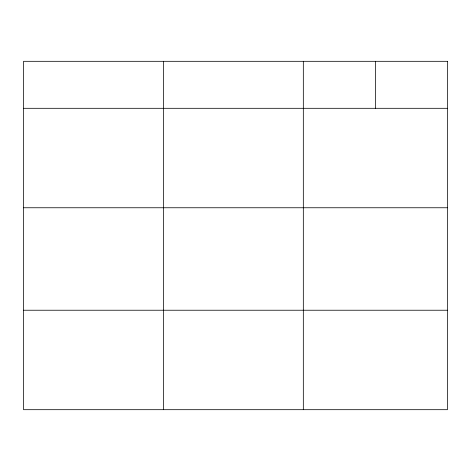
<?xml version="1.0" encoding="UTF-8"?>
<svg xmlns="http://www.w3.org/2000/svg" width="471" height="471" viewBox="0 0 471 471"><rect width="100%" height="100%" fill="white"/><g stroke="black" fill="none" stroke-linecap="round" stroke-linejoin="round"><path stroke-width="0.71" d="M23.55 108.306L447.45 108.306M23.55 207.758L447.45 207.758M23.55 310.23L447.45 310.23M375.387 61.312L375.387 108.306M303.324 61.312L303.324 409.688M163.437 61.312L163.437 409.688M447.45 61.312L23.55 61.312L23.55 409.688L447.45 409.688L447.45 61.312"/></g></svg>
